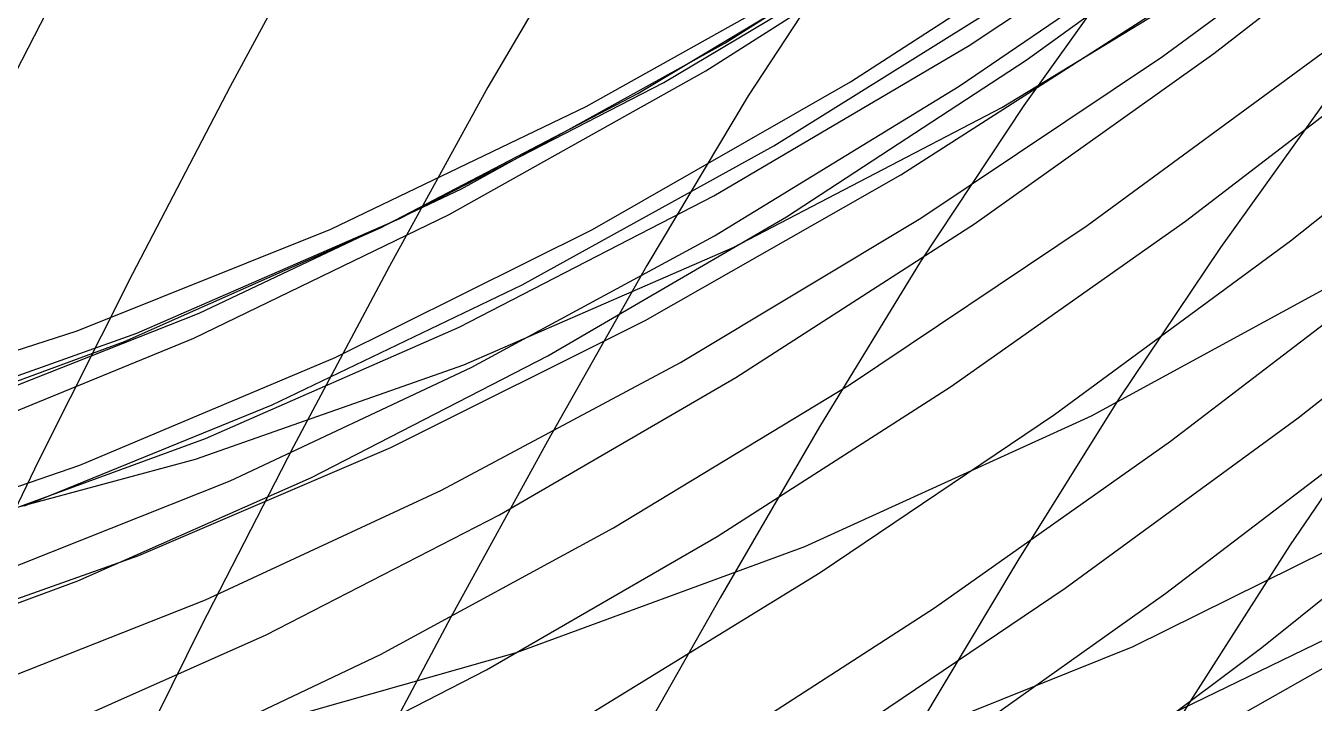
# Model space of a CAD drawing. Extents: x -607 to 1285, y -867 to 355.
# Drawn here: x -106.4 to 49.3, y -599.9 to -518 of the extents above; entities that cross this region are included whole.
import ezdxf

# ---------------------------------------------------------------- set-up
doc = ezdxf.new("R2010")
doc.units = 0
for name, color, linetype in [('0_1410', 7, 'CONTINUOUS'), ('0_1513', 7, 'CONTINUOUS'), ('0_1616', 7, 'CONTINUOUS'), ('0_1617', 7, 'CONTINUOUS'), ('0_1718', 7, 'CONTINUOUS'), ('0_1719', 7, 'CONTINUOUS'), ('0_1720', 7, 'CONTINUOUS'), ('0_1721', 7, 'CONTINUOUS'), ('0_1821', 7, 'CONTINUOUS'), ('0_1822', 7, 'CONTINUOUS'), ('0_1823', 7, 'CONTINUOUS'), ('0_1824', 7, 'CONTINUOUS'), ('0_1825', 7, 'CONTINUOUS'), ('0_1924', 7, 'CONTINUOUS'), ('0_1925', 7, 'CONTINUOUS'), ('0_1926', 7, 'CONTINUOUS'), ('0_1927', 7, 'CONTINUOUS'), ('0_2028', 7, 'CONTINUOUS'), ('0_2029', 7, 'CONTINUOUS'), ('0_2030', 7, 'CONTINUOUS'), ('0_2031', 7, 'CONTINUOUS'), ('0_2131', 7, 'CONTINUOUS'), ('0_2132', 7, 'CONTINUOUS'), ('0_2133', 7, 'CONTINUOUS'), ('0_2134', 7, 'CONTINUOUS'), ('0_2235', 7, 'CONTINUOUS'), ('0_2236', 7, 'CONTINUOUS'), ('0_2237', 7, 'CONTINUOUS'), ('0_2238', 7, 'CONTINUOUS'), ('0_2339', 7, 'CONTINUOUS'), ('0_2340', 7, 'CONTINUOUS'), ('0_2341', 7, 'CONTINUOUS'), ('0_2342', 7, 'CONTINUOUS'), ('0_2442', 7, 'CONTINUOUS'), ('0_2443', 7, 'CONTINUOUS'), ('0_2444', 7, 'CONTINUOUS'), ('0_2445', 7, 'CONTINUOUS'), ('0_2446', 7, 'CONTINUOUS'), ('0_2546', 7, 'CONTINUOUS'), ('0_2547', 7, 'CONTINUOUS'), ('0_2548', 7, 'CONTINUOUS'), ('0_2549', 7, 'CONTINUOUS'), ('0_2550', 7, 'CONTINUOUS'), ('0_2650', 7, 'CONTINUOUS'), ('0_2651', 7, 'CONTINUOUS'), ('0_2652', 7, 'CONTINUOUS'), ('0_2653', 7, 'CONTINUOUS'), ('0_2753', 7, 'CONTINUOUS'), ('0_2754', 7, 'CONTINUOUS'), ('0_2755', 7, 'CONTINUOUS'), ('0_2756', 7, 'CONTINUOUS'), ('0_2757', 7, 'CONTINUOUS'), ('0_2856', 7, 'CONTINUOUS'), ('0_2857', 7, 'CONTINUOUS'), ('0_2858', 7, 'CONTINUOUS'), ('0_2859', 7, 'CONTINUOUS'), ('0_2860', 7, 'CONTINUOUS'), ('0_2958', 7, 'CONTINUOUS'), ('0_2959', 7, 'CONTINUOUS'), ('0_2960', 7, 'CONTINUOUS'), ('0_2961', 7, 'CONTINUOUS'), ('0_2962', 7, 'CONTINUOUS'), ('0_2963', 7, 'CONTINUOUS'), ('0_3062', 7, 'CONTINUOUS'), ('0_3063', 7, 'CONTINUOUS'), ('0_3064', 7, 'CONTINUOUS'), ('0_3065', 7, 'CONTINUOUS'), ('0_3066', 7, 'CONTINUOUS'), ('0_3067', 7, 'CONTINUOUS'), ('0_3166', 7, 'CONTINUOUS'), ('0_3167', 7, 'CONTINUOUS'), ('0_3168', 7, 'CONTINUOUS'), ('0_3169', 7, 'CONTINUOUS'), ('0_3170', 7, 'CONTINUOUS'), ('0_3171', 7, 'CONTINUOUS'), ('0_3270', 7, 'CONTINUOUS'), ('0_3271', 7, 'CONTINUOUS'), ('0_3272', 7, 'CONTINUOUS'), ('0_3273', 7, 'CONTINUOUS'), ('0_3274', 7, 'CONTINUOUS'), ('0_3374', 7, 'CONTINUOUS'), ('0_3375', 7, 'CONTINUOUS'), ('0_3376', 7, 'CONTINUOUS'), ('0_3377', 7, 'CONTINUOUS'), ('0_3378', 7, 'CONTINUOUS'), ('0_3479', 7, 'CONTINUOUS'), ('0_3480', 7, 'CONTINUOUS'), ('0_3481', 7, 'CONTINUOUS'), ('0_3482', 7, 'CONTINUOUS'), ('0_3583', 7, 'CONTINUOUS'), ('0_3584', 7, 'CONTINUOUS'), ('0_3585', 7, 'CONTINUOUS'), ('0_3687', 7, 'CONTINUOUS'), ('0_3688', 7, 'CONTINUOUS'), ('0_3689', 7, 'CONTINUOUS'), ('0_3791', 7, 'CONTINUOUS'), ('0_3792', 7, 'CONTINUOUS'), ('0_3894', 7, 'CONTINUOUS'), ('0_3895', 7, 'CONTINUOUS'), ('0_4383', 7, 'CONTINUOUS'), ('0_4485', 7, 'CONTINUOUS'), ('0_4486', 7, 'CONTINUOUS'), ('0_4487', 7, 'CONTINUOUS'), ('0_4488', 7, 'CONTINUOUS'), ('0_4587', 7, 'CONTINUOUS'), ('0_4588', 7, 'CONTINUOUS'), ('0_4589', 7, 'CONTINUOUS'), ('0_4590', 7, 'CONTINUOUS'), ('0_4591', 7, 'CONTINUOUS'), ('0_4592', 7, 'CONTINUOUS'), ('0_4690', 7, 'CONTINUOUS'), ('0_4691', 7, 'CONTINUOUS'), ('0_4692', 7, 'CONTINUOUS'), ('0_4693', 7, 'CONTINUOUS'), ('0_4694', 7, 'CONTINUOUS'), ('0_4695', 7, 'CONTINUOUS'), ('0_4793', 7, 'CONTINUOUS'), ('0_4794', 7, 'CONTINUOUS'), ('0_4795', 7, 'CONTINUOUS'), ('0_4796', 7, 'CONTINUOUS'), ('0_4797', 7, 'CONTINUOUS'), ('0_4798', 7, 'CONTINUOUS'), ('0_4897', 7, 'CONTINUOUS'), ('0_4898', 7, 'CONTINUOUS'), ('0_4899', 7, 'CONTINUOUS'), ('0_4900', 7, 'CONTINUOUS'), ('0_4901', 7, 'CONTINUOUS'), ('0_5002', 7, 'CONTINUOUS'), ('0_5003', 7, 'CONTINUOUS'), ('0_5004', 7, 'CONTINUOUS'), ('0_5005', 7, 'CONTINUOUS')]:
    doc.layers.add(name, color=color, linetype=linetype)

msp = doc.modelspace()

# ---------------------------------------------------------------- linework, layer by layer
at = {"layer": '0_1410'}
msp.add_polyline3d([(40.9659, -600.9648, -3465.1135), (76.8739, -580.6034, -3477.48)], dxfattribs=at)
at = {"layer": '0_1513'}
msp.add_polyline3d([(17.4814, -608.2401, -3442.64), (53.3201, -590.8729, -3456.4268)], dxfattribs=at)
at = {"layer": '0_1616'}
msp.add_polyline3d([(-8.1439, -607.3341, -3414.3418), (27.419, -593.0399, -3429.6301)], dxfattribs=at)
at = {"layer": '0_1617'}
msp.add_polyline3d([(27.419, -593.0399, -3429.6301), (62.6519, -575.5619, -3443.2124)], dxfattribs=at)
at = {"layer": '0_1718'}
msp.add_polyline3d([(-81.9784, -603.6677, -3352.6062), (-47.1164, -593.7659, -3369.9578)], dxfattribs=at)
at = {"layer": '0_1719'}
msp.add_polyline3d([(-47.1164, -593.7659, -3369.9578), (-12.279, -580.9336, -3385.8315)], dxfattribs=at)
at = {"layer": '0_1720'}
msp.add_polyline3d([(-12.279, -580.9336, -3385.8315), (22.3931, -565.147, -3400.126)], dxfattribs=at)
at = {"layer": '0_1721'}
msp.add_polyline3d([(22.3931, -565.147, -3400.126), (56.7593, -546.3824, -3412.7393)], dxfattribs=at)
at = {"layer": '0_1821'}
msp.add_polyline3d([(-118.1863, -579.0884, -3301.2036), (-85.9172, -570.3961, -3317.9302)], dxfattribs=at)
at = {"layer": '0_1822'}
msp.add_polyline3d([(-85.9172, -570.3961, -3317.9302), (-53.4647, -558.9665, -3333.3364)], dxfattribs=at)
at = {"layer": '0_1823'}
msp.add_polyline3d([(-53.4647, -558.9665, -3333.3364), (-20.9415, -544.7903, -3347.3425)], dxfattribs=at)
at = {"layer": '0_1824'}
msp.add_polyline3d([(-20.9415, -544.7903, -3347.3425), (11.5397, -527.8584, -3359.8694)], dxfattribs=at)
at = {"layer": '0_1825'}
msp.add_polyline3d([(11.5397, -527.8584, -3359.8694), (43.8659, -508.1614, -3370.8374)], dxfattribs=at)
at = {"layer": '0_1924'}
msp.add_polyline3d([(-124.5255, -566.3886, -3273.4634), (-92.9708, -555.1337, -3288.7349)], dxfattribs=at)
at = {"layer": '0_1925'}
msp.add_polyline3d([(-92.9708, -555.1337, -3288.7349), (-61.198, -541.2724, -3302.7073)], dxfattribs=at)
at = {"layer": '0_1926'}
msp.add_polyline3d([(-61.198, -541.2724, -3302.7073), (-29.3151, -524.8239, -3315.3179)], dxfattribs=at)
at = {"layer": '0_1927'}
msp.add_polyline3d([(-29.3151, -524.8239, -3315.3179), (2.5698, -505.8076, -3326.5037)], dxfattribs=at)
at = {"layer": '0_2028'}
msp.add_polyline3d([(-116.9657, -565.1907, -3260.796), (-85.4648, -552.7196, -3275.708)], dxfattribs=at)
at = {"layer": '0_2029'}
msp.add_polyline3d([(-85.4648, -552.7196, -3275.708), (-53.7585, -537.6762, -3289.2598)], dxfattribs=at)
at = {"layer": '0_2030'}
msp.add_polyline3d([(-53.7585, -537.6762, -3289.2598), (-21.9537, -520.0875, -3301.3923)], dxfattribs=at)
at = {"layer": '0_2031'}
msp.add_polyline3d([(-21.9537, -520.0875, -3301.3923), (9.8429, -499.9806, -3312.046)], dxfattribs=at)
at = {"layer": '0_2131'}
msp.add_polyline3d([(-130.5865, -564.6395, -3232.9011), (-100.1982, -554.8651, -3249.039)], dxfattribs=at)
at = {"layer": '0_2132'}
msp.add_polyline3d([(-100.1982, -554.8651, -3249.039), (-69.5281, -542.5574, -3263.823)], dxfattribs=at)
at = {"layer": '0_2133'}
msp.add_polyline3d([(-69.5281, -542.5574, -3263.823), (-38.6777, -527.7305, -3277.1877)], dxfattribs=at)
at = {"layer": '0_2134'}
msp.add_polyline3d([(-38.6777, -527.7305, -3277.1877), (-7.7484, -510.3987, -3289.0684)], dxfattribs=at)
at = {"layer": '0_2235'}
msp.add_polyline3d([(-125.1218, -567.4446, -3220.336), (-94.4717, -556.166, -3236.1582)], dxfattribs=at)
at = {"layer": '0_2236'}
msp.add_polyline3d([(-94.4717, -556.166, -3236.1582), (-63.5481, -542.3925, -3250.5725)], dxfattribs=at)
at = {"layer": '0_2237'}
msp.add_polyline3d([(-63.5481, -542.3925, -3250.5725), (-32.4583, -526.1495, -3263.5142)], dxfattribs=at)
at = {"layer": '0_2238'}
msp.add_polyline3d([(-32.4583, -526.1495, -3263.5142), (-1.3095, -507.4626, -3274.919)], dxfattribs=at)
at = {"layer": '0_2339'}
msp.add_polyline3d([(-116.6905, -568.2837, -3208.6392), (-86.0899, -555.7678, -3224.0295)], dxfattribs=at)
at = {"layer": '0_2340'}
msp.add_polyline3d([(-86.0899, -555.7678, -3224.0295), (-55.2333, -540.7986, -3237.9524)], dxfattribs=at)
at = {"layer": '0_2341'}
msp.add_polyline3d([(-55.2333, -540.7986, -3237.9524), (-24.228, -523.4111, -3250.3472)], dxfattribs=at)
at = {"layer": '0_2342'}
msp.add_polyline3d([(-24.228, -523.4111, -3250.3472), (6.8187, -503.64, -3261.1538)], dxfattribs=at)
at = {"layer": '0_2442'}
msp.add_polyline3d([(-130.4381, -581.6395, -3187.8267), (-99.8828, -571.0885, -3205.0183)], dxfattribs=at)
at = {"layer": '0_2443'}
msp.add_polyline3d([(-99.8828, -571.0885, -3205.0183), (-69.0084, -558.072, -3220.7083)], dxfattribs=at)
at = {"layer": '0_2444'}
msp.add_polyline3d([(-69.0084, -558.072, -3220.7083), (-37.9246, -542.6233, -3234.8318)], dxfattribs=at)
at = {"layer": '0_2445'}
msp.add_polyline3d([(-37.9246, -542.6233, -3234.8318), (-6.7413, -524.7756, -3247.3232)], dxfattribs=at)
at = {"layer": '0_2446'}
msp.add_polyline3d([(-6.7413, -524.7756, -3247.3232), (24.4318, -504.5619, -3258.1177)], dxfattribs=at)
at = {"layer": '0_2546'}
msp.add_polyline3d([(-115.0006, -578.9465, -3178.9138), (-84.6725, -567.8768, -3196.0613)], dxfattribs=at)
at = {"layer": '0_2547'}
msp.add_polyline3d([(-84.6725, -567.8768, -3196.0613), (-54.0559, -554.4008, -3211.648)], dxfattribs=at)
at = {"layer": '0_2548'}
msp.add_polyline3d([(-54.0559, -554.4008, -3211.648), (-23.2601, -538.5491, -3225.6055)], dxfattribs=at)
at = {"layer": '0_2549'}
msp.add_polyline3d([(-23.2601, -538.5491, -3225.6055), (7.606, -520.3525, -3237.865)], dxfattribs=at)
at = {"layer": '0_2550'}
msp.add_polyline3d([(7.606, -520.3525, -3237.865), (38.4329, -499.8417, -3248.3584)], dxfattribs=at)
at = {"layer": '0_2650'}
msp.add_polyline3d([(-106.5798, -576.0053, -3163.7104), (-76.639, -563.8121, -3180.1833)], dxfattribs=at)
at = {"layer": '0_2651'}
msp.add_polyline3d([(-76.639, -563.8121, -3180.1833), (-46.4081, -549.295, -3195.0823)], dxfattribs=at)
at = {"layer": '0_2652'}
msp.add_polyline3d([(-46.4081, -549.295, -3195.0823), (-15.9999, -532.4913, -3208.3384)], dxfattribs=at)
at = {"layer": '0_2653'}
msp.add_polyline3d([(-15.9999, -532.4913, -3208.3384), (14.4729, -513.4384, -3219.8828)], dxfattribs=at)
at = {"layer": '0_2753'}
msp.add_polyline3d([(-122.829, -592.7138, -3141.9336), (-92.7498, -582.0096, -3160.2876)], dxfattribs=at)
at = {"layer": '0_2754'}
msp.add_polyline3d([(-92.7498, -582.0096, -3160.2876), (-62.2811, -568.9669, -3177.0654)], dxfattribs=at)
at = {"layer": '0_2755'}
msp.add_polyline3d([(-62.2811, -568.9669, -3177.0654), (-31.5421, -553.6235, -3192.191)], dxfattribs=at)
at = {"layer": '0_2756'}
msp.add_polyline3d([(-31.5421, -553.6235, -3192.191), (-0.6518, -536.0171, -3205.5876)], dxfattribs=at)
at = {"layer": '0_2757'}
msp.add_polyline3d([(-0.6518, -536.0171, -3205.5876), (30.2704, -516.1856, -3217.1787)], dxfattribs=at)
at = {"layer": '0_2856'}
msp.add_polyline3d([(-110.4981, -584.4452, -3124.6985), (-81.723, -572.9842, -3141.807)], dxfattribs=at)
at = {"layer": '0_2857'}
msp.add_polyline3d([(-81.723, -572.9842, -3141.807), (-52.5827, -559.2776, -3157.3162)], dxfattribs=at)
at = {"layer": '0_2858'}
msp.add_polyline3d([(-52.5827, -559.2776, -3157.3162), (-23.1823, -543.3646, -3171.1619)], dxfattribs=at)
at = {"layer": '0_2859'}
msp.add_polyline3d([(-23.1823, -543.3646, -3171.1619), (6.3732, -525.2847, -3183.2795)], dxfattribs=at)
at = {"layer": '0_2860'}
msp.add_polyline3d([(6.3732, -525.2847, -3183.2795), (35.9786, -505.0772, -3193.6045)], dxfattribs=at)
at = {"layer": '0_2958'}
msp.add_polyline3d([(-127.9182, -595.365, -3095.0486), (-100.1329, -585.0983, -3112.872)], dxfattribs=at)
at = {"layer": '0_2959'}
msp.add_polyline3d([(-100.1329, -585.0983, -3112.872), (-71.9006, -572.5957, -3129.1045)], dxfattribs=at)
at = {"layer": '0_2960'}
msp.add_polyline3d([(-71.9006, -572.5957, -3129.1045), (-43.3196, -557.9021, -3143.6902)], dxfattribs=at)
at = {"layer": '0_2961'}
msp.add_polyline3d([(-43.3196, -557.9021, -3143.6902), (-14.4883, -541.0626, -3156.5742)], dxfattribs=at)
at = {"layer": '0_2962'}
msp.add_polyline3d([(-14.4883, -541.0626, -3156.5742), (14.4951, -522.1222, -3167.7014)], dxfattribs=at)
at = {"layer": '0_2963'}
msp.add_polyline3d([(14.4951, -522.1222, -3167.7014), (43.5319, -501.126, -3177.016)], dxfattribs=at)
at = {"layer": '0_3062'}
msp.add_polyline3d([(-112.7579, -598.4785, -3089.5796), (-84.6783, -587.3826, -3107.5723)], dxfattribs=at)
at = {"layer": '0_3063'}
msp.add_polyline3d([(-84.6783, -587.3826, -3107.5723), (-56.1603, -574.1099, -3123.9397)], dxfattribs=at)
at = {"layer": '0_3064'}
msp.add_polyline3d([(-56.1603, -574.1099, -3123.9397), (-27.3107, -558.7079, -3138.6184)], dxfattribs=at)
at = {"layer": '0_3065'}
msp.add_polyline3d([(-27.3107, -558.7079, -3138.6184), (1.764, -541.2241, -3151.5454)], dxfattribs=at)
at = {"layer": '0_3066'}
msp.add_polyline3d([(1.764, -541.2241, -3151.5454), (30.9571, -521.706, -3162.6572)], dxfattribs=at)
at = {"layer": '0_3067'}
msp.add_polyline3d([(30.9571, -521.706, -3162.6572), (60.1619, -500.2011, -3171.8909)], dxfattribs=at)
at = {"layer": '0_3166'}
msp.add_polyline3d([(-105.1441, -604.0074, -3078.882), (-77.3785, -591.6287, -3095.9453)], dxfattribs=at)
at = {"layer": '0_3167'}
msp.add_polyline3d([(-77.3785, -591.6287, -3095.9453), (-49.1569, -577.1158, -3111.3613)], dxfattribs=at)
at = {"layer": '0_3168'}
msp.add_polyline3d([(-49.1569, -577.1158, -3111.3613), (-20.5869, -560.5238, -3125.071)], dxfattribs=at)
at = {"layer": '0_3169'}
msp.add_polyline3d([(-20.5869, -560.5238, -3125.071), (8.2238, -541.908, -3137.0154)], dxfattribs=at)
at = {"layer": '0_3170'}
msp.add_polyline3d([(8.2238, -541.908, -3137.0154), (37.1676, -521.3235, -3147.1353)], dxfattribs=at)
at = {"layer": '0_3171'}
msp.add_polyline3d([(37.1676, -521.3235, -3147.1353), (66.1367, -498.8255, -3155.3718)], dxfattribs=at)
at = {"layer": '0_3270'}
msp.add_polyline3d([(-91.2584, -607.1896, -3072.5835), (-63.5399, -593.9835, -3089.3892)], dxfattribs=at)
at = {"layer": '0_3271'}
msp.add_polyline3d([(-63.5399, -593.9835, -3089.3892), (-35.3736, -578.6975, -3104.5105)], dxfattribs=at)
at = {"layer": '0_3272'}
msp.add_polyline3d([(-35.3736, -578.6975, -3104.5105), (-6.868, -561.3876, -3117.8862)], dxfattribs=at)
at = {"layer": '0_3273'}
msp.add_polyline3d([(-6.868, -561.3876, -3117.8862), (21.8684, -542.1096, -3129.4546)], dxfattribs=at)
at = {"layer": '0_3274'}
msp.add_polyline3d([(21.8684, -542.1096, -3129.4546), (50.727, -520.9196, -3139.1545)], dxfattribs=at)
at = {"layer": '0_3374'}
msp.add_polyline3d([(-78.1469, -609.969, -3065.2114), (-50.7165, -595.8558, -3081.3586)], dxfattribs=at)
at = {"layer": '0_3375'}
msp.add_polyline3d([(-50.7165, -595.8558, -3081.3586), (-22.8585, -579.7192, -3095.7732)], dxfattribs=at)
at = {"layer": '0_3376'}
msp.add_polyline3d([(-22.8585, -579.7192, -3095.7732), (5.3222, -561.6187, -3108.399)], dxfattribs=at)
at = {"layer": '0_3377'}
msp.add_polyline3d([(5.3222, -561.6187, -3108.399), (33.7203, -541.6143, -3119.1802)], dxfattribs=at)
at = {"layer": '0_3378'}
msp.add_polyline3d([(33.7203, -541.6143, -3119.1802), (62.2308, -519.7653, -3128.0615)], dxfattribs=at)
at = {"layer": '0_3479'}
msp.add_polyline3d([(-38.3962, -601.3112, -3076.9424), (-10.4046, -584.1005, -3090.852)], dxfattribs=at)
at = {"layer": '0_3480'}
msp.add_polyline3d([(-10.4046, -584.1005, -3090.852), (17.8992, -564.9743, -3102.9236)], dxfattribs=at)
at = {"layer": '0_3481'}
msp.add_polyline3d([(17.8992, -564.9743, -3102.9236), (46.4075, -543.9991, -3113.1035)], dxfattribs=at)
at = {"layer": '0_3482'}
msp.add_polyline3d([(46.4075, -543.9991, -3113.1035), (75.0125, -521.2419, -3121.3394)], dxfattribs=at)
at = {"layer": '0_3583'}
msp.add_polyline3d([(-24.8365, -606.6266, -3074.366), (3.3876, -588.3537, -3087.8545)], dxfattribs=at)
at = {"layer": '0_3584'}
msp.add_polyline3d([(3.3876, -588.3537, -3087.8545), (31.9073, -568.2156, -3099.4485)], dxfattribs=at)
at = {"layer": '0_3585'}
msp.add_polyline3d([(31.9073, -568.2156, -3099.4485), (60.6121, -546.2861, -3109.0972)], dxfattribs=at)
at = {"layer": '0_3687'}
msp.add_polyline3d([(-8.683, -604.8106, -3066.7104), (19.1953, -585.9944, -3079.6277)], dxfattribs=at)
at = {"layer": '0_3688'}
msp.add_polyline3d([(19.1953, -585.9944, -3079.6277), (47.3512, -565.3975, -3090.633)], dxfattribs=at)
at = {"layer": '0_3689'}
msp.add_polyline3d([(47.3512, -565.3975, -3090.633), (75.6751, -543.0945, -3099.6768)], dxfattribs=at)
at = {"layer": '0_3791'}
msp.add_polyline3d([(3.6662, -606.2372, -3058.1553), (31.3449, -586.5931, -3070.2634)], dxfattribs=at)
at = {"layer": '0_3792'}
msp.add_polyline3d([(31.3449, -586.5931, -3070.2634), (59.3127, -565.2421, -3080.471)], dxfattribs=at)
at = {"layer": '0_3894'}
msp.add_polyline3d([(15.0119, -614.0977, -3057.238), (42.9727, -593.1334, -3068.4585)], dxfattribs=at)
at = {"layer": '0_3895'}
msp.add_polyline3d([(42.9727, -593.1334, -3068.4585), (71.2082, -570.5098, -3077.7192)], dxfattribs=at)
at = {"layer": '0_4383'}
msp.add_polyline3d([(-95.7223, -500.3546, -2443.8235), (-107.663, -523.6337, -2464.8962)], dxfattribs=at)
at = {"layer": '0_4485'}
msp.add_polyline3d([(-69.6137, -502.9007, -2426.3403), (-81.7095, -525.3328, -2446.7893)], dxfattribs=at)
at = {"layer": '0_4486'}
msp.add_polyline3d([(-81.7095, -525.3328, -2446.7893), (-93.5147, -547.9557, -2468.2417)], dxfattribs=at)
at = {"layer": '0_4487'}
msp.add_polyline3d([(-93.5147, -547.9557, -2468.2417), (-104.8836, -570.5707, -2490.598)], dxfattribs=at)
at = {"layer": '0_4488'}
msp.add_polyline3d([(-104.8836, -570.5707, -2490.598), (-115.6707, -592.9794, -2513.758)], dxfattribs=at)
at = {"layer": '0_4587'}
msp.add_polyline3d([(-38.3276, -504.5541, -2417.7092), (-50.5587, -525.4126, -2435.8513)], dxfattribs=at)
at = {"layer": '0_4588'}
msp.add_polyline3d([(-50.5587, -525.4126, -2435.8513), (-50.5587, -525.4127, -2435.8513)], dxfattribs=at)
at = {"layer": '0_4589'}
msp.add_polyline3d([(-50.5587, -525.4127, -2435.8513), (-62.4645, -547.0634, -2456.4712)], dxfattribs=at)
at = {"layer": '0_4590'}
msp.add_polyline3d([(-62.4645, -547.0634, -2456.4712), (-74.0678, -568.8434, -2478.0605)], dxfattribs=at)
at = {"layer": '0_4591'}
msp.add_polyline3d([(-74.0678, -568.8434, -2478.0605), (-85.2283, -590.5607, -2500.5151)], dxfattribs=at)
at = {"layer": '0_4592'}
msp.add_polyline3d([(-85.2283, -590.5607, -2500.5151), (-95.8058, -612.0234, -2523.7305)], dxfattribs=at)
at = {"layer": '0_4690'}
msp.add_polyline3d([(-6.4698, -507.1348, -2413.0881), (-19.0972, -526.4547, -2427.97)], dxfattribs=at)
at = {"layer": '0_4691'}
msp.add_polyline3d([(-19.0972, -526.4547, -2427.97), (-31.3728, -546.9574, -2446.513)], dxfattribs=at)
at = {"layer": '0_4692'}
msp.add_polyline3d([(-31.3728, -546.9574, -2446.513), (-31.3729, -546.9575, -2446.513)], dxfattribs=at)
at = {"layer": '0_4693'}
msp.add_polyline3d([(-31.3729, -546.9575, -2446.513), (-43.3673, -568.2021, -2467.5007)], dxfattribs=at)
at = {"layer": '0_4694'}
msp.add_polyline3d([(-43.3673, -568.2021, -2467.5007), (-55.0871, -589.567, -2489.4448)], dxfattribs=at)
at = {"layer": '0_4695'}
msp.add_polyline3d([(-55.0871, -589.567, -2489.4448), (-66.3911, -610.8592, -2512.2336)], dxfattribs=at)
at = {"layer": '0_4793'}
msp.add_polyline3d([(26.976, -509.7094, -2413.7502), (14.2046, -527.5983, -2425.7363)], dxfattribs=at)
at = {"layer": '0_4794'}
msp.add_polyline3d([(14.2046, -527.5983, -2425.7363), (1.6946, -546.4954, -2441.002)], dxfattribs=at)
at = {"layer": '0_4795'}
msp.add_polyline3d([(1.6946, -546.4954, -2441.002), (-10.5127, -566.4706, -2459.835)], dxfattribs=at)
at = {"layer": '0_4796'}
msp.add_polyline3d([(-10.5127, -566.4706, -2459.835), (-10.5128, -566.4706, -2459.835)], dxfattribs=at)
at = {"layer": '0_4797'}
msp.add_polyline3d([(-10.5128, -566.4706, -2459.835), (-22.5, -587.1353, -2481.02)], dxfattribs=at)
at = {"layer": '0_4798'}
msp.add_polyline3d([(-22.5, -587.1353, -2481.02), (-34.2783, -607.9242, -2503.0781)], dxfattribs=at)
at = {"layer": '0_4897'}
msp.add_polyline3d([(50.5014, -527.2871, -2429.6667), (37.9589, -544.778, -2442.172)], dxfattribs=at)
at = {"layer": '0_4898'}
msp.add_polyline3d([(37.9589, -544.778, -2442.172), (25.6055, -563.2063, -2457.843)], dxfattribs=at)
at = {"layer": '0_4899'}
msp.add_polyline3d([(25.6055, -563.2063, -2457.843), (13.4751, -582.6356, -2476.9558)], dxfattribs=at)
at = {"layer": '0_4900'}
msp.add_polyline3d([(13.4751, -582.6356, -2476.9558), (13.475, -582.6357, -2476.9558)], dxfattribs=at)
at = {"layer": '0_4901'}
msp.add_polyline3d([(13.475, -582.6357, -2476.9558), (1.4877, -602.7206, -2498.314)], dxfattribs=at)
at = {"layer": '0_5002'}
msp.add_polyline3d([(58.4745, -563.0137, -2456.586), (46.3093, -580.8732, -2472.5044)], dxfattribs=at)
at = {"layer": '0_5003'}
msp.add_polyline3d([(46.3093, -580.8732, -2472.5044), (34.3416, -599.6126, -2491.7463)], dxfattribs=at)
at = {"layer": '0_5004'}
msp.add_polyline3d([(34.3416, -599.6126, -2491.7463), (34.3417, -599.6125, -2491.7463)], dxfattribs=at)
at = {"layer": '0_5005'}
msp.add_polyline3d([(34.3417, -599.6125, -2491.7463), (22.4975, -618.9266, -2513.142)], dxfattribs=at)

doc.saveas('drawing.dxf')
